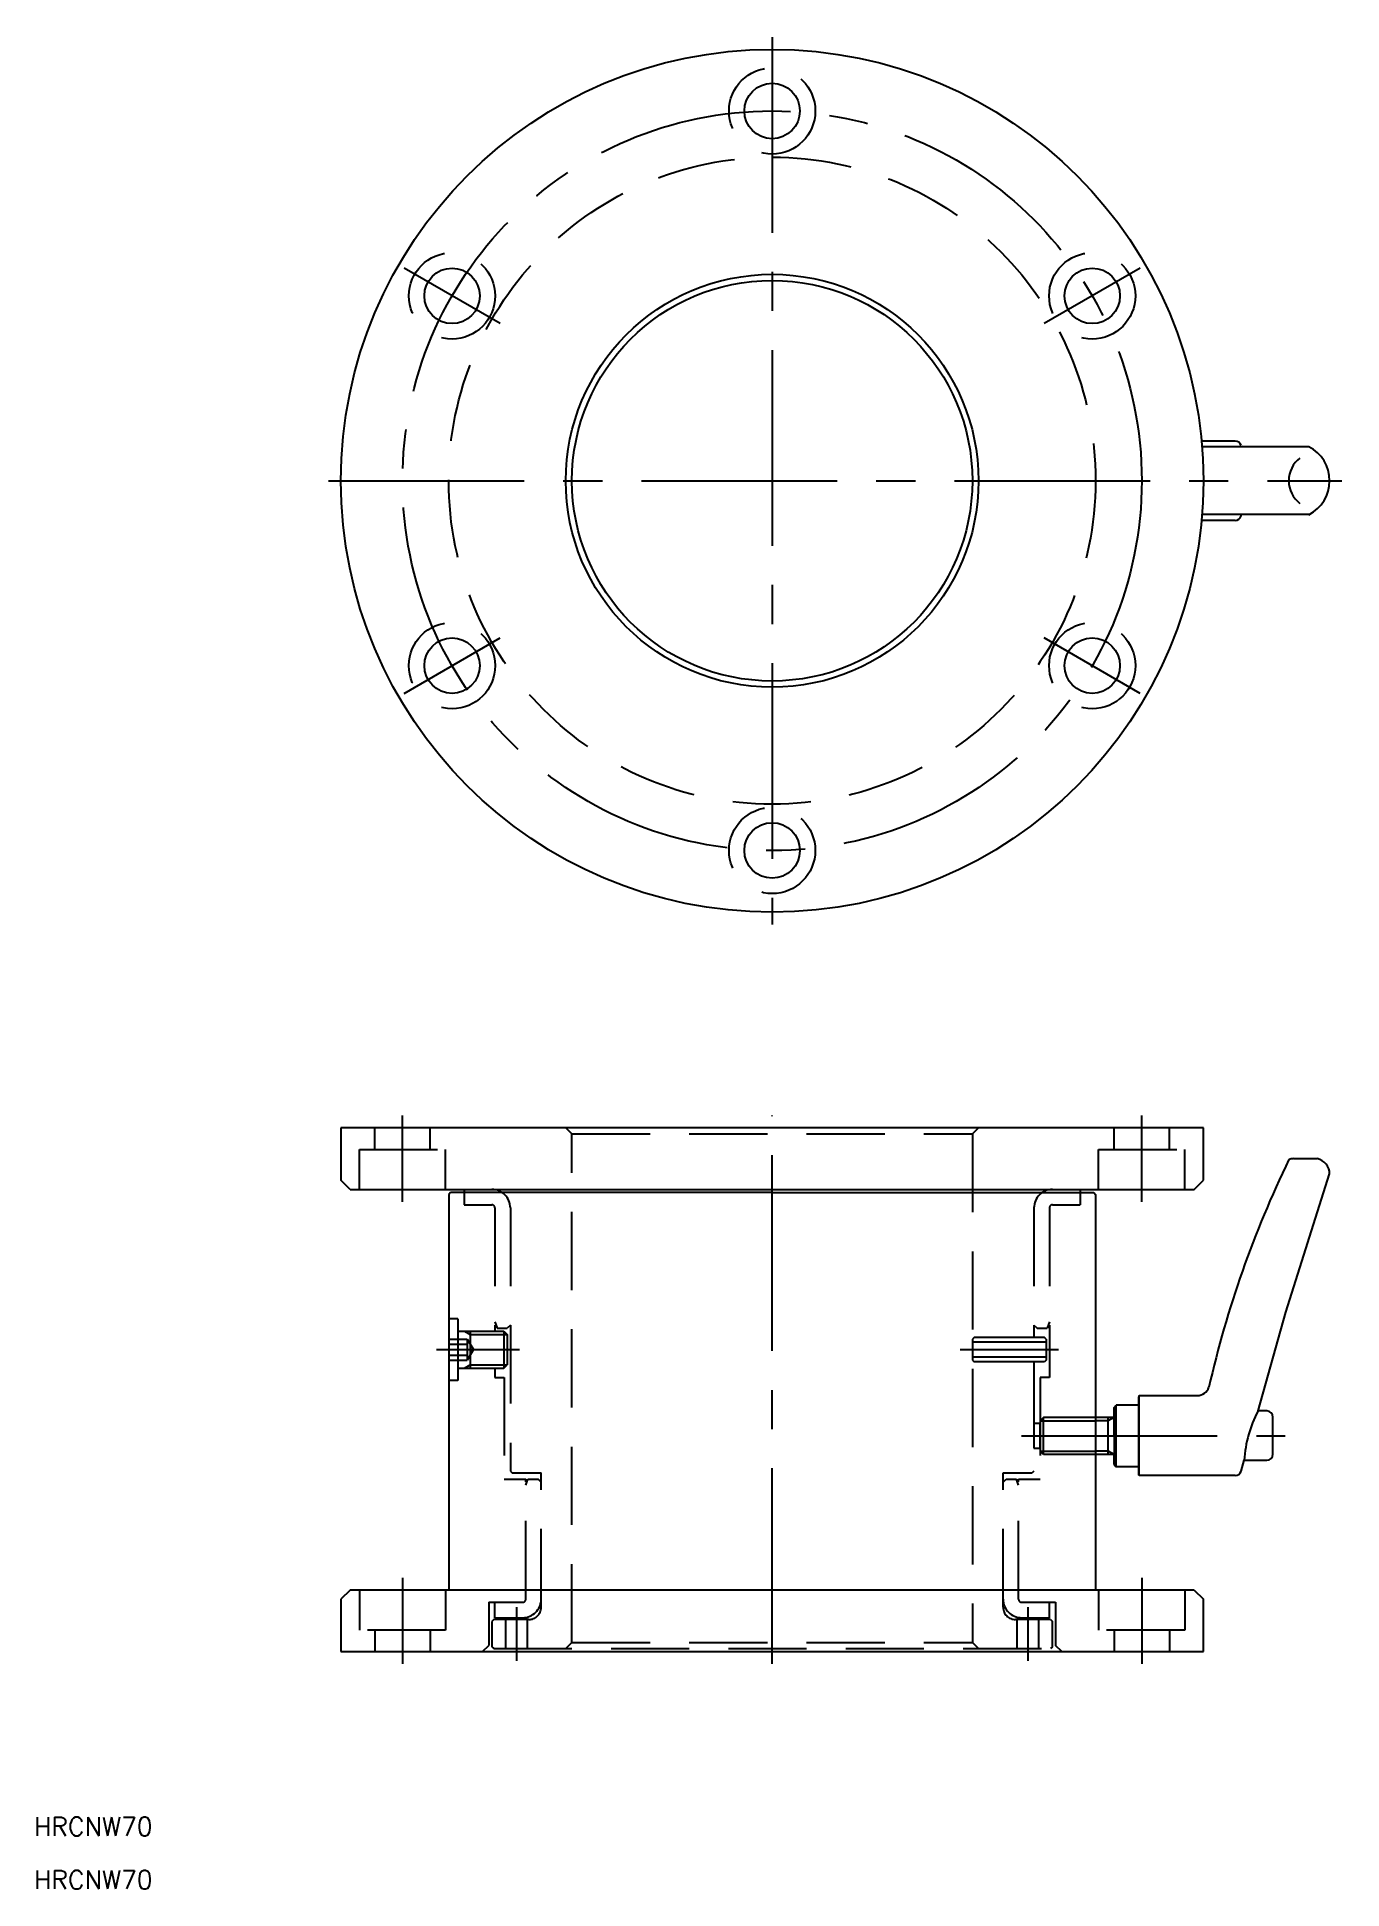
# Model space of a CAD drawing. Extents: x -119 to 93, y -39 to 262.
import ezdxf

# ---------------------------------------------------------------- set-up
doc = ezdxf.new("R2010")
doc.units = 0
doc.linetypes.add('CENTER', pattern=[50.8, 31.75, -6.35, 6.35, -6.35])
doc.linetypes.add('DASHED', pattern=[19.05, 12.7, -6.35])
doc.layers.get('0').update_dxf_attribs({"linetype": 'CONTINUOUS'})
doc.layers.add('CENTER', color=1, linetype='CENTER')
doc.styles.get("Standard").update_dxf_attribs({"font": 'txt.shx', "height": 3, "bigfont": 'bigfont.shx'})

msp = doc.modelspace()

# ---------------------------------------------------------------- linework, layer by layer
at = {"color": 7, "linetype": 'CONTINUOUS'}
for p, q in [((75.17, 196.44), (69.7, 196.44)), ((76.19, 195.5), (69.78, 195.5)), ((76.13, 195.71), (76.19, 195.5)), ((87.15, 195.5), (76.19, 195.5)), ((75.17, 183.56), (69.7, 183.56)), ((76.19, 184.5), (69.78, 184.5)), ((76.13, 184.29), (76.19, 184.5)), ((87.15, 184.5), (76.19, 184.5)), ((70, 85), (-70, 85)), ((70, 85), (-70, 85)), ((-70, 85), (-70, 76.5)), ((70, 76.5), (70, 85)), ((84.64, 80), (88.49, 80)), ((-68.5, 75), (-70, 76.5)), ((68.5, 75), (70, 76.5)), ((83.39, 55.06), (90.5, 77.51)), ((-68.5, 75), (0, 75)), ((-52.2, 74.5), (-52.5, 74.2)), ((-52.5, 74.2), (-52.5, 10)), ((0, 74.5), (-52.2, 74.5)), ((-50, 75), (-50, 74.5)), ((0, 75), (68.5, 75)), ((0, 74.5), (52.2, 74.5)), ((45.5, 75), (50, 75)), ((50, 75), (50, 74.5)), ((52.2, 74.5), (52.5, 74.2)), ((52.5, 74.2), (52.5, 35)), ((78.88, 39.06), (83.39, 55.06)), ((55.5, 39.63), (55.87, 40)), ((55.5, 38), (55.5, 39.63)), ((55.87, 30), (55.87, 40)), ((59.5, 40), (55.87, 40)), ((59.59, 41.56), (59.5, 41.36)), ((59.5, 40), (59.5, 41.36)), ((59.5, 30), (59.5, 40)), ((59.59, 41.56), (69.01, 41.56)), ((59.59, 28.56), (59.59, 41.56)), ((55.5, 38), (52.5, 38)), ((54.56, 32), (54.56, 38)), ((55.5, 35), (55.5, 38)), ((80.3, 39.06), (78.88, 39.06)), ((81.3, 32.06), (81.3, 38.06)), ((52.5, 35), (52.5, 10)), ((55.5, 35), (55.5, 32)), ((55.5, 32), (52.5, 32)), ((55.5, 30.37), (55.5, 32)), ((55.5, 30.37), (55.87, 30)), ((76.13, 29.29), (76.63, 31.06)), ((76.63, 31.06), (80.3, 31.06)), ((59.5, 30), (55.87, 30)), ((59.5, 28.76), (59.5, 30)), ((59.59, 28.56), (59.5, 28.76)), ((75.17, 28.56), (59.59, 28.56)), ((-68.5, 10), (-70, 8.5)), ((0, 10), (-68.5, 10)), ((68.5, 10), (0, 10)), ((68.5, 10), (70, 8.5)), ((-70, 8.5), (-70, 0)), ((70, 0), (70, 8.5)), ((-70, 0), (70, 0))]:
    msp.add_line(p, q, dxfattribs=at)
at = {"color": 3, "linetype": 'DASHED'}
for p, q in [((-64.5, 81.5), (-64.5, 85)), ((-55.5, 81.5), (-55.5, 85)), ((-33.5, 85), (-32.5, 84)), ((-33.5, 85), (-32.5, 84)), ((33.5, 85), (32.5, 84)), ((55.5, 81.5), (55.5, 85)), ((64.5, 81.5), (64.5, 85)), ((-67, 75), (-67, 81.5)), ((-67, 81.5), (-53, 81.5)), ((-53, 75), (-53, 81.5)), ((-32.5, 1.5), (-32.5, 84)), ((-32.5, 84), (32.5, 84)), ((32.5, 84), (32.5, 1.5)), ((53, 75), (53, 81.5)), ((53, 81.5), (67, 81.5)), ((67, 75), (67, 81.5)), ((-50, 74.5), (-50, 72.5)), ((-50, 72.5), (-45.5, 72.5)), ((45.5, 72.5), (50, 72.5)), ((45.5, 72.5), (50, 72.5)), ((50, 74.5), (50, 72.5)), ((-45, 72), (-45, 52)), ((-42.5, 72), (-42.5, 29.3)), ((42.5, 72), (42.5, 51)), ((45, 72), (45, 44.5)), ((-51, 54), (-52.5, 54)), ((-51, 54), (-51, 44)), ((-51, 52), (-43.54, 52)), ((-49.94, 52), (-49, 51.46)), ((-49, 52), (-49, 46)), ((-49, 52), (-49, 46)), ((-49, 51.46), (-43, 51.46)), ((-45, 53.5), (-44.64, 52.5)), ((-44.64, 52.5), (-43, 52.5)), ((-43.54, 52), (-43.54, 46)), ((-43.54, 52), (-43, 51.46)), ((-42.5, 53), (-43, 52.5)), ((-43, 51.46), (-43, 46.54)), ((42.5, 53), (43, 52.5)), ((43, 52.5), (44.64, 52.5)), ((45, 53.5), (44.64, 52.5)), ((-52.5, 50.73), (-49.5, 50.73)), ((-52.5, 49.87), (-49.5, 49.87)), ((-52.5, 48.13), (-49.5, 48.13)), ((-49.5, 50.73), (-48.5, 49)), ((-49.5, 50.73), (-49.5, 47.27)), ((-48.5, 49), (-49.5, 47.27)), ((32.8, 51), (32.5, 50.7)), ((32.5, 50.7), (32.5, 47.3)), ((44.5, 50.2), (32.5, 50.2)), ((37.5, 51), (32.8, 51)), ((44.2, 51), (37.5, 51)), ((44.5, 50.7), (44.2, 51)), ((44.5, 50.7), (44.5, 47.3)), ((-52.5, 47.27), (-49.5, 47.27)), ((-51, 46), (-43.54, 46)), ((-49.94, 46), (-49, 46.54)), ((-49, 46.54), (-43, 46.54)), ((-45, 46), (-45, 44.5)), ((-43.54, 46), (-43, 46.54)), ((44.5, 47.8), (32.5, 47.8)), ((32.5, 47.3), (32.8, 47)), ((37.5, 47), (32.8, 47)), ((44.2, 47), (37.5, 47)), ((42.5, 47), (42.5, 29.3)), ((44.5, 47.3), (44.2, 47)), ((-51, 44), (-52.5, 44)), ((-45, 44.5), (-43.5, 44.5)), ((-43.5, 44.5), (-43.5, 28)), ((43.5, 44.5), (43.5, 28)), ((45, 44.5), (43.5, 44.5)), ((44.04, 38), (43.5, 37.46)), ((43.5, 37.46), (52.5, 37.46)), ((44.04, 32), (44.04, 38)), ((52.5, 38), (44.04, 38)), ((43.5, 32.54), (52.5, 32.54)), ((44.04, 32), (43.5, 32.54)), ((52.5, 32), (44.04, 32)), ((-43.5, 28), (-40, 28)), ((-42.5, 29.3), (-42.2, 29)), ((-42.2, 29), (-37.5, 29)), ((-40, 8.5), (-40, 28)), ((-40, 27), (-39.64, 28)), ((-39.64, 28), (-38, 28)), ((-37.5, 27.5), (-38, 28)), ((-37.5, 7.2), (-37.5, 29)), ((37.5, 7.2), (37.5, 29)), ((37.5, 29), (42.2, 29)), ((37.5, 27.5), (38, 28)), ((38, 28), (39.64, 28)), ((40, 27), (39.64, 28)), ((40, 8.5), (40, 28)), ((40, 28), (43.5, 28)), ((42.5, 29.3), (42.2, 29)), ((-67, 10), (-67, 3.5)), ((-53, 10), (-53, 3.5)), ((53, 10), (53, 3.5)), ((67, 10), (67, 3.5)), ((-46, 8), (-46, 1)), ((-46, 8), (-40.5, 8)), ((-45, 5.5), (-45, 8)), ((40.5, 8), (46, 8)), ((45, 5.5), (45, 8)), ((46, 8), (46, 1)), ((-53, 3.5), (-67, 3.5)), ((-64.5, 3.5), (-64.5, 0)), ((-55.5, 3.5), (-55.5, 0)), ((-45.2, 5.2), (-45.5, 4.9)), ((-45.5, 4.9), (-45.5, 0.8)), ((-39.5, 5.2), (-45.2, 5.2)), ((-45, 5.5), (-40.5, 5.5)), ((-43.25, 0.5), (-43.25, 5.2)), ((-39.75, 5.2), (-39.75, 0.5)), ((45.2, 5.2), (39.5, 5.2)), ((39.75, 0.5), (39.75, 5.2)), ((40.5, 5.5), (45, 5.5)), ((43.25, 5.2), (43.25, 0.5)), ((45.2, 5.2), (45.5, 4.9)), ((45.5, 0.8), (45.5, 4.9)), ((67, 3.5), (53, 3.5)), ((55.5, 3.5), (55.5, 0)), ((64.5, 3.5), (64.5, 0)), ((-47, 0), (-46, 1)), ((-45.5, 0.8), (-45.2, 0.5)), ((-45.2, 0.5), (45.2, 0.5)), ((-33.5, 0.5), (-32.5, 1.5)), ((-32.5, 1.5), (32.5, 1.5)), ((33.5, 0.5), (32.5, 1.5)), ((45.5, 0.8), (45.2, 0.5)), ((47, 0), (46, 1))]:
    msp.add_line(p, q, dxfattribs=at)
at = {"color": 3, "linetype": 'CONTINUOUS'}
for p, q in [((54.56, 37.46), (52.5, 37.46)), ((55.5, 38), (54.56, 37.46)), ((54.56, 32.54), (52.5, 32.54)), ((55.5, 32), (54.56, 32.54))]:
    msp.add_line(p, q, dxfattribs=at)
at = {"color": 3, "linetype": 'DASHED'}
msp.add_lwpolyline([(43.5, 33), (43.5, 37), (42.5, 37), (42.5, 33)], close=True, dxfattribs=at)
at = {"color": 7, "linetype": 'CONTINUOUS'}
for centre, radius in [((0, 190), 70), ((0, 250), 4.5), ((-51.96, 220), 4.5), ((0, 190), 33.5), ((0, 190), 32.5), ((51.96, 220), 4.5), ((-51.96, 160), 4.5), ((51.96, 160), 4.5), ((0, 130), 4.5)]:
    msp.add_circle(centre, radius, dxfattribs=at)
at = {"color": 3, "linetype": 'DASHED'}
for centre, radius in [((0, 250), 7), ((0, 190), 52.5), ((-51.96, 220), 7), ((51.96, 220), 7), ((-51.96, 160), 7), ((51.96, 160), 7), ((0, 130), 7)]:
    msp.add_circle(centre, radius, dxfattribs=at)
at = {"color": 7, "linetype": 'CONTINUOUS'}
for centre, radius, start, end in [((75.17, 195.44), 1, 15.7247, 90), ((84.3, 190), 6.2, 297.3186, 62.6814), ((88.45, 190), 4.6, 126.9899, 233.0101), ((75.17, 184.56), 1, 270, 344.2753), ((237.93, 4.91), 171.3, 154.0543, 167.1877), ((85.45, 74.06), 6, 97.7241, 104.983), ((87.92, 77.48), 2.58, 0.7205, 77.3683), ((69.01, 43.56), 2, 270, 340.621), ((96.31, 29.83), 19.72, 152.1114, 176.4391), ((80.3, 38.06), 1, 0, 90), ((80.3, 32.06), 1, 270, 0), ((75.17, 29.56), 1, 270, 344.2753)]:
    msp.add_arc(centre, radius, start, end, dxfattribs=at)
at = {"color": 3, "linetype": 'DASHED'}
for centre, radius, start, end in [((-45.5, 72), 3, 0, 90), ((-45.5, 72), 0.5, 0, 90), ((45.5, 72), 3, 90, 180), ((45.5, 72), 0.5, 90, 180), ((-40.5, 8.5), 3, 270, 0), ((-40.5, 8.5), 0.5, 270, 0), ((-39.5, 7.2), 2, 270, 0), ((40.5, 8.5), 3, 180, 270), ((39.5, 7.2), 2, 180, 270), ((40.5, 8.5), 0.5, 180, 270)]:
    msp.add_arc(centre, radius, start, end, dxfattribs=at)
at = {"layer": 'CENTER', "color": 1, "linetype": 'CENTER'}
for p, q in [((0, 262), (0, 118)), ((-44.17, 215.5), (-59.76, 224.5)), ((59.76, 224.5), (44.17, 215.5)), ((-72, 190), (92.5, 190)), ((-59.76, 155.5), (-44.17, 164.5)), ((59.76, 155.5), (44.17, 164.5)), ((-60, 73), (-60, 87)), ((0, -2), (0, 87)), ((60, 73), (60, 87)), ((-54.5, 49), (-41, 49)), ((30.5, 49), (46.5, 49)), ((40.5, 35), (83.3, 35)), ((-60, 12), (-60, -2)), ((60, 12), (60, -2)), ((-41.5, 7.2), (-41.5, -1.5)), ((41.5, 7.2), (41.5, -1.5))]:
    msp.add_line(p, q, dxfattribs=at)
msp.add_circle((0, 190), 60, dxfattribs=at)

# ---------------------------------------------------------------- texts
at = {"color": 7, "linetype": 'CONTINUOUS'}
for p in [(-119.85, -29.88), (-119.85, -38.51)]:
    msp.add_text('HRCNW70', height=3, dxfattribs=at).set_placement(p)

doc.saveas('drawing.dxf')
